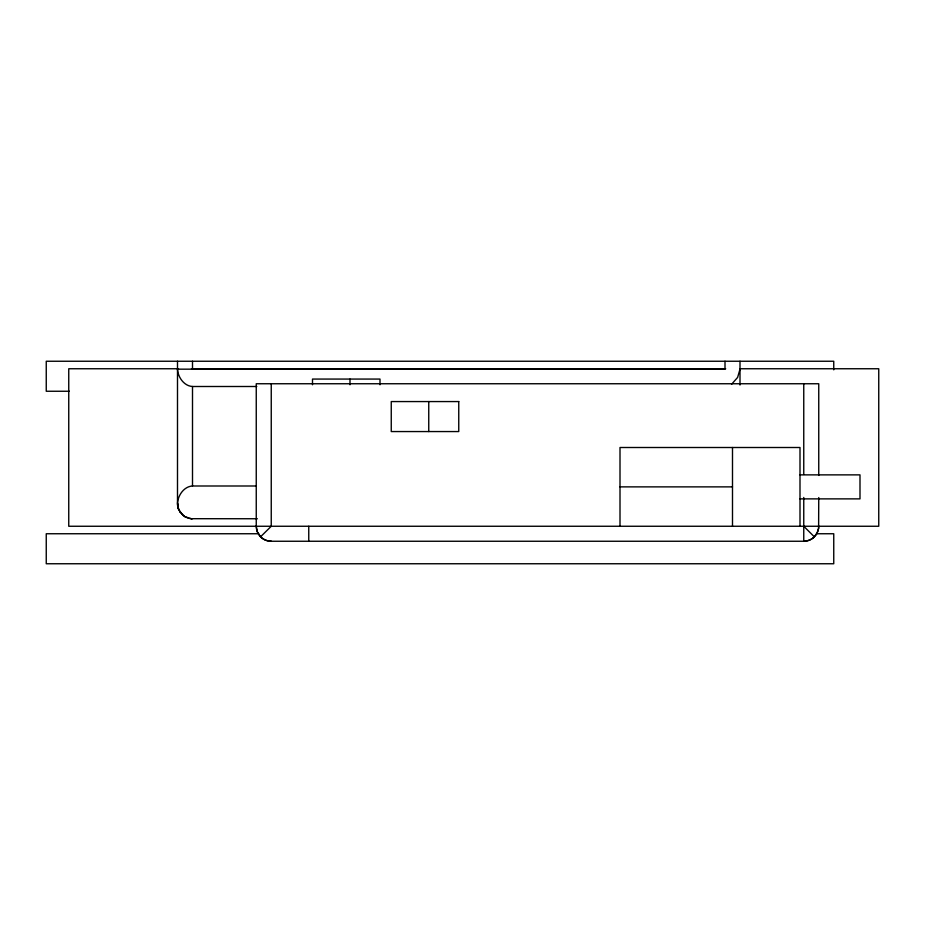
<?xml version="1.0" encoding="UTF-8"?>
<svg xmlns="http://www.w3.org/2000/svg" width="925" height="925" viewBox="0 0 925 925"><rect width="100%" height="100%" fill="white"/><g stroke="black" fill="none" stroke-linecap="round" stroke-linejoin="round"><path stroke-width="1.39" d="M818.752 497.558L818.613 528.244L816.902 533.459L813.399 537.737A26.837 18.974 90 0 1 803.756 541.125M177.496 503.327C177.912 495.384 183.994 486.434 192.504 485.995L255.994 485.995M740 369.167L737.618 377.423L731.548 384.303M271.245 541.125A26.837 18.974 -90 0 1 261.567 537.807L260.584 536.789L271.245 526.256L271.245 383.748M178.479 368.751L68.751 368.751L68.751 526.256L878.75 526.256L878.75 368.751L740.139 368.751M191.475 368.751L725.697 368.751M725.003 361.247L725.003 369.167L177.496 369.167C177.912 377.134 183.994 386.049 192.504 386.5L256.78 386.5M69.375 391.252L46.25 391.252L46.25 361.247L833.749 361.247L833.749 369.827M799.998 474.872L859.996 474.872L859.996 498.876L799.998 498.876M620.004 486.874L732.496 486.874M180.155 512.265L184.896 516.682L191.255 518.694L257.358 518.752M258.653 533.748L46.25 533.748L46.25 563.753L833.749 563.753L833.749 533.748L816.405 533.748M818.752 526.256A14.997 14.997 0 0 1 803.756 541.252L271.245 541.252A14.997 14.997 0 0 1 256.248 526.256L256.248 383.748L818.752 383.748L818.752 475.438M192.504 518.752L191.648 518.728M191.44 518.717L190.4 518.601M190.192 518.567L189.521 518.451M188.145 518.104L185.451 516.994M184.931 516.705L183.115 515.445M182.838 515.225L178.583 509.351A14.997 14.997 0 0 1 177.496 503.755L177.496 361.247M803.756 526.256L814.358 536.858M260.584 536.789L257.37 531.933L256.248 526.256M180.017 512.068L178.12 508.01L177.496 503.755M803.756 383.748L803.756 474.433M803.756 497.465L803.756 541.252M799.998 526.256L799.998 447.503L620.004 447.503L620.004 526.256M740 361.247L740 385.02M732.496 447.503L732.496 526.256M428.749 401.566L428.749 431.559M380.002 384.777L380.002 379.065L312.5 379.065L312.5 384.777M349.997 379.065L349.997 384.777M308.753 526.256L308.753 541.252M192.504 361.247L192.504 369.167M192.504 386.5L192.504 485.995M178.71 509.293A36.329 22.05 -31.4 0 1 177.843 503.639M458.754 401.566L391.252 401.566L391.252 431.559L458.754 431.559L458.754 401.566"/></g></svg>
